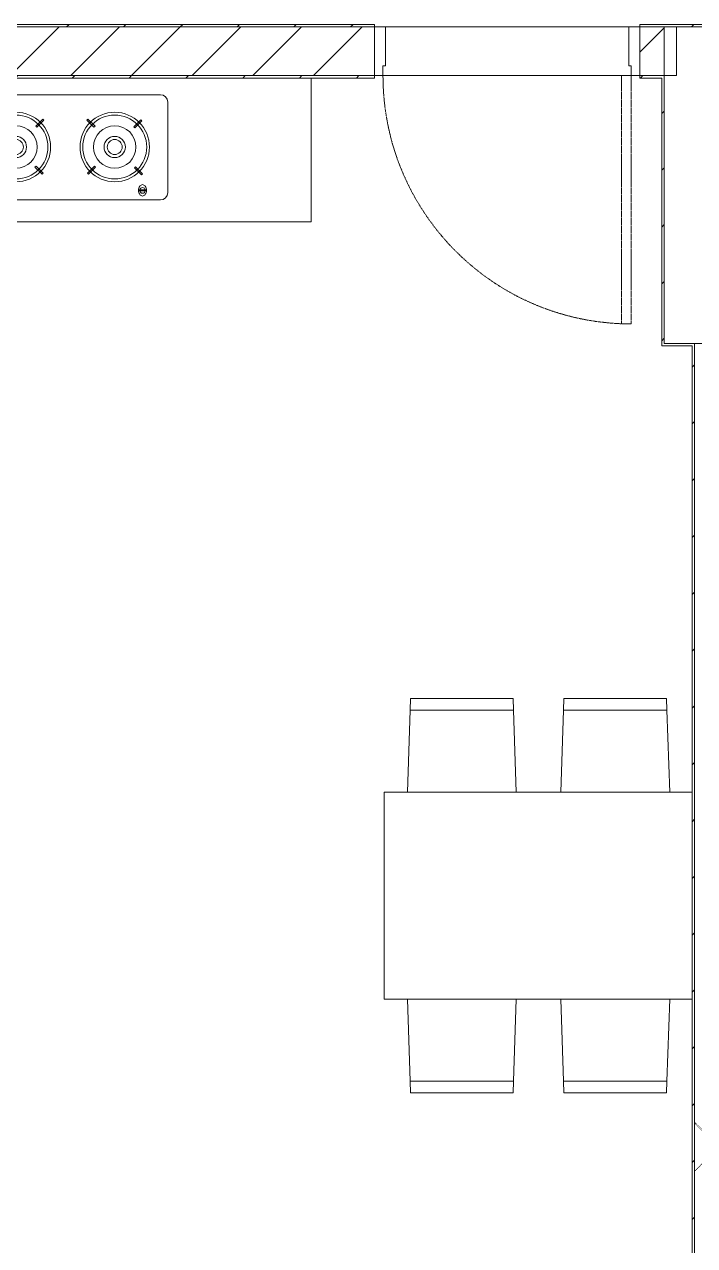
# Model space of a CAD drawing. Header units: millimetres. Extents: x 5357 to 201988, y -16345 to 109895.
# Drawn here: x 88900 to 91653, y 28532 to 33547 of the extents above; entities that cross this region are included whole.
import ezdxf

# ---------------------------------------------------------------- set-up
doc = ezdxf.new("R2010")
doc.units = ezdxf.units.MM
for name, pattern in [('Dash', [6, 3, -3]), ('Dash - Tight', [4.5, 3, -1.5]), ('Grid Line', [22.225, 12.7, -3.175, 3.175, -3.175])]:
    doc.linetypes.add(name, pattern=pattern)
for name, color, linetype, lineweight in [('0-1', 7, 'Continuous', 5), ('A-DETL-GENF-3', 92, 'Dash - Tight', 9), ('A-DOOR', 31, 'Continuous', 9), ('A-DOOR-FRAM', 31, 'Continuous', 9), ('A-FLOR', 192, 'Continuous', 9), ('A-FLOR-1', 10, 'Continuous', 9), ('A-FLOR-2', 53, 'Continuous', 9), ('A-WALL', 113, 'Continuous', 9), ('A-WALL-4', 113, 'Continuous', 18), ('A-WALL-PATT-2', 53, 'Continuous', 9), ('A-WALL-PATT-3', 111, 'Continuous', 9), ('I-FURN', 30, 'Continuous', 9), ('I-FURN-1', 53, 'Continuous', 9), ('I-WALL-1', 9, 'Continuous', 18), ('I-WALL-3', 2, 'Continuous', 18), ('S-COLS-2', 9, 'Continuous', 18), ('S-COLS-6', 52, 'Dash', 9), ('S-COLS-HDLN', 52, 'Dash', 9), ('S-GRID-1', 1, 'Grid Line', 9)]:
    doc.layers.add(name, color=color, linetype=linetype, lineweight=lineweight)
pattern_1 = [(45, (0, 0), (-116.67262, 116.67262), [])]

# ---------------------------------------------------------------- blocks, each defined once
blk = doc.blocks.new('NCV_TKTC_KET CAU_rvt-1-TKCS_MB SÂN ĐƯỜNG NỘI BỘ')
at = {"layer": 'A-FLOR-1'}
for p, q in [((90087.6, 33536.9), (90337.6, 33536.9)), ((90337.6, 33536.9), (90087.6, 33536.9)), ((90382.6, 33536.9), (91382.6, 33536.9)), ((91382.6, 33536.9), (90382.6, 33536.9)), ((91382.6, 33536.9), (91427.6, 33536.9)), ((91427.6, 33536.9), (91382.6, 33536.9))]:
    blk.add_line(p, q, dxfattribs=at)
at = {"layer": 'S-COLS-2'}
for p, q in [((91977.6, 33536.9), (91527.6, 33536.9)), ((91527.6, 33536.9), (91527.6, 32236.9)), ((91527.6, 32236.9), (91977.6, 32236.9))]:
    blk.add_line(p, q, dxfattribs=at)
blk = doc.blocks.new('RES_BAN AN 1 - RES_BAN AN 1-V72-TKCS_MB SÂN ĐƯỜNG NỘI BỘ')
at = {"layer": 'I-FURN-1'}
for p, q in [((-425, 1275), (425, 1275)), ((-425, 10), (-425, 1275)), ((425, 1275), (425, 10)), ((-761.9, 1168.8), (-809.6, 1167.2)), ((-809.6, 1167.2), (-809.6, 745.3)), ((-425, 1180), (-761.9, 1168.8)), ((-761.9, 1168.8), (-761.9, 743.8)), ((-761.9, 743.8), (-761.9, 1168.8)), ((-425, 732.5), (-425, 1180)), ((425, 1180), (761.9, 1168.8)), ((425, 732.5), (425, 1180)), ((761.9, 1168.8), (761.9, 743.8)), ((761.9, 1168.8), (761.9, 743.8)), ((809.6, 1167.2), (761.9, 1168.8)), ((809.6, 745.3), (809.6, 1167.2)), ((-809.6, 745.3), (-761.9, 743.8)), ((-761.9, 743.8), (-425, 732.5)), ((761.9, 743.8), (425, 732.5)), ((761.9, 743.8), (809.6, 745.3)), ((-809.6, 536.9), (-761.9, 538.5)), ((-809.6, 115.1), (-809.6, 536.9)), ((-425, 549.7), (-761.9, 538.5)), ((-761.9, 538.5), (-761.9, 113.5)), ((-761.9, 538.5), (-761.9, 113.5)), ((-425, 102.3), (-425, 549.7)), ((425, 549.7), (761.9, 538.5)), ((425, 102.3), (425, 549.7)), ((761.9, 538.5), (761.9, 113.5)), ((761.9, 538.5), (809.6, 536.9)), ((761.9, 113.5), (761.9, 538.5)), ((809.6, 536.9), (809.6, 115.1)), ((-761.9, 113.5), (-809.6, 115.1)), ((-761.9, 113.5), (-425, 102.3)), ((761.9, 113.5), (425, 102.3)), ((809.6, 115.1), (761.9, 113.5))]:
    blk.add_line(p, q, dxfattribs=at)
blk = doc.blocks.new('HE BEP B_ - HE BEP B_-440115-TKCS_MB SÂN ĐƯỜNG NỘI BỘ')
at = {"layer": 'I-FURN'}
for p, q in [((599.3, 521.3), (1380.9, 521.3)), ((569.3, 491.3), (569.3, 119.3)), ((1410.9, 491.3), (1410.9, 119.3)), ((679.8, 418.4), (675.4, 414)), ((675.4, 414), (704.6, 384.9)), ((709, 389.3), (679.8, 418.4)), ((897.4, 421.2), (868.3, 392)), ((872.7, 387.6), (901.8, 416.8)), ((901.8, 416.8), (897.4, 421.2)), ((1078.5, 416.8), (1082.9, 421.2)), ((1107.6, 387.6), (1078.5, 416.8)), ((1082.9, 421.2), (1112, 392)), ((1271.3, 389.3), (1300.4, 418.4)), ((1304.8, 414), (1275.7, 384.9)), ((1300.4, 418.4), (1304.8, 414)), ((704.6, 384.9), (709, 389.3)), ((868.3, 392), (872.7, 387.6)), ((1112, 392), (1107.6, 387.6)), ((1275.7, 384.9), (1271.3, 389.3)), ((672.7, 196.4), (701.8, 225.6)), ((706.2, 221.2), (677.1, 192.1)), ((701.8, 225.6), (706.2, 221.2)), ((865.5, 223.9), (869.9, 228.3)), ((894.6, 194.8), (865.5, 223.9)), ((869.9, 228.3), (899, 199.2)), ((1110.3, 228.3), (1081.2, 199.2)), ((1085.6, 194.8), (1114.7, 223.9)), ((1114.7, 223.9), (1110.3, 228.3)), ((1278.4, 225.6), (1274, 221.2)), ((1274, 221.2), (1303.2, 192.1)), ((1307.6, 196.4), (1278.4, 225.6)), ((677.1, 192.1), (672.7, 196.4)), ((899, 199.2), (894.6, 194.8)), ((1081.2, 199.2), (1085.6, 194.8)), ((1303.2, 192.1), (1307.6, 196.4)), ((656.9, 130.4), (656.9, 126.5)), ((689.4, 130.4), (656.9, 130.4)), ((656.9, 126.5), (689.4, 126.5)), ((689.4, 126.5), (689.4, 130.4)), ((1290.8, 126.5), (1290.8, 130.4)), ((1290.8, 130.4), (1323.3, 130.4)), ((1323.3, 126.5), (1290.8, 126.5)), ((1323.3, 130.4), (1323.3, 126.5)), ((599.3, 89.3), (1380.9, 89.3))]:
    blk.add_line(p, q, dxfattribs=at)
for centre, radius in [((787.2, 306.6), 142.6), ((787.2, 306.6), 131.3), ((1193, 306.6), 142.6), ((1193, 306.6), 131.3), ((787.2, 306.6), 87.2), ((1193, 306.6), 87.2), ((787.2, 306.6), 43.6), ((787.2, 306.6), 30.9), ((1193, 306.6), 43.6), ((1193, 306.6), 30.9)]:
    blk.add_circle(centre, radius, dxfattribs=at)
for centre, radius, start, end in [((599.3, 491.3), 30, 90, 180), ((1380.9, 491.3), 30, 0, 90), ((676.6, 135), 18.1, 120.7976, 145.204), ((673.2, 140.7), 11.5, 90, 120.7976), ((673.2, 140.7), 11.5, 59.2024, 90), ((669.8, 135), 18.1, 34.796, 59.2024), ((1310.5, 135), 18.1, 120.7976, 145.204), ((1307.1, 140.7), 11.5, 90, 120.7976), ((1307.1, 140.7), 11.5, 59.2024, 90), ((1303.7, 135), 18.1, 34.796, 59.2024), ((599.3, 119.3), 30, 180, 270), ((690.4, 128.8), 33.5, 163.9419, 180), ((690.4, 128.8), 33.5, 180, 196.0581), ((681.9, 131.3), 24.7, 145.204, 163.9419), ((681.9, 126.4), 24.7, 196.0581, 214.796), ((673.1, 128.4), 11.6, 9.9102, 170.0898), ((673.1, 128.4), 11.6, 189.7177, 350.2823), ((676.6, 122.6), 18.1, 214.796, 239.2024), ((673.2, 116.9), 11.5, 239.2024, 270), ((673.2, 116.9), 11.5, 270, 300.7976), ((669.8, 122.6), 18.1, 300.7976, 325.204), ((664.4, 131.3), 24.7, 16.0581, 34.796), ((664.4, 126.4), 24.7, 325.204, 343.9419), ((655.9, 128.8), 33.5, 0, 16.0581), ((655.9, 128.8), 33.5, 343.9419, 0), ((1324.3, 128.8), 33.5, 163.9419, 180), ((1324.3, 128.8), 33.5, 180, 196.0581), ((1315.8, 131.3), 24.7, 145.204, 163.9419), ((1315.8, 126.4), 24.7, 196.0581, 214.796), ((1310.5, 122.6), 18.1, 214.796, 239.2024), ((1307.2, 128.4), 11.6, 9.9102, 170.0898), ((1307.2, 128.4), 11.6, 189.7177, 350.2823), ((1307.1, 116.9), 11.5, 239.2024, 270), ((1307.1, 116.9), 11.5, 270, 300.7976), ((1303.7, 122.6), 18.1, 300.7976, 325.204), ((1298.3, 131.3), 24.7, 16.0581, 34.796), ((1298.3, 126.4), 24.7, 325.204, 343.9419), ((1289.8, 128.8), 33.5, 0, 16.0581), ((1289.8, 128.8), 33.5, 343.9419, 0), ((1380.9, 119.3), 30, 270, 0)]:
    blk.add_arc(centre, radius, start, end, dxfattribs=at)
at = {"layer": 'I-FURN-1'}
for p, q in [((2000, 590), (2000, 0)), ((2000, 0), (2000, 590)), ((2000, 0), (0, 0)), ((0, 0), (2000, 0)), ((0, 0), (0, -1600)), ((0, 0), (0, -1600)), ((-495.6, -337.9), (-495.6, -1182.5)), ((-121.9, -320.4), (-478.1, -320.4)), ((-388, -347.1), (-183.5, -347.1)), ((-382.2, -347.1), (-382.2, -827.2)), ((-354.2, -347.1), (-354.2, -827.2)), ((-326.2, -347.1), (-326.2, -827.2)), ((-298.2, -347.1), (-298.2, -827.2)), ((-270.2, -347.1), (-270.2, -827.2)), ((-242.2, -347.1), (-242.2, -827.2)), ((-214.2, -347.1), (-214.2, -827.2)), ((-186.2, -347.1), (-186.2, -827.2)), ((-104.4, -1182.5), (-104.4, -337.9)), ((-441.3, -773.8), (-441.3, -400.4)), ((-410.2, -351.9), (-410.2, -822.3)), ((-158.2, -353.5), (-158.2, -820.8)), ((-130.2, -400.4), (-130.2, -773.8)), ((-183.5, -827.2), (-388, -827.2)), ((-371.1, -881.2), (-184.4, -881.2)), ((-424.5, -1120), (-424.5, -934.5)), ((-131.1, -934.5), (-131.1, -1120)), ((-314.6, -1078.3), (-419.7, -999.4)), ((-453.5, -1016.6), (-446.4, -1004.2)), ((-444.4, -1042.1), (-323.5, -1093.7)), ((-323.5, -1093.7), (-314.6, -1078.3)), ((-478.1, -1200), (-121.9, -1200)), ((-184.4, -1173.3), (-371.1, -1173.3)), ((0, -1600), (-600, -1600)), ((0, -1600), (-600, -1600))]:
    blk.add_line(p, q, dxfattribs=at)
for centre, radius in [((-451.1, -961.5), 17.8), ((-451.1, -1068.2), 17.8), ((-317.8, -1028.4), 22.2)]:
    blk.add_circle(centre, radius, dxfattribs=at)
for centre, radius, start, end in [((-478.1, -337.9), 17.5, 90, 180), ((-388, -400.4), 53.3, 90, 180), ((-183.5, -400.4), 53.3, 0, 90), ((-121.9, -337.9), 17.5, 360, 90), ((-388, -773.8), 53.3, 180, 270), ((-183.5, -773.8), 53.3, 270, 0), ((-371.1, -934.5), 53.3, 90, 180), ((-184.4, -934.5), 53.3, 0, 90), ((-431, -1013.1), 17.8, 50.5382, 150.0479), ((-438.1, -1025.5), 17.8, 150.0479, 249.4621), ((-371.1, -1120), 53.3, 180, 270), ((-184.4, -1120), 53.3, 270, 0), ((-478.1, -1182.5), 17.5, 180, 270), ((-121.9, -1182.5), 17.5, 270, 360)]:
    blk.add_arc(centre, radius, start, end, dxfattribs=at)
blk = doc.blocks.new('NCV_TKTC_TANG 1_rvt-1-TKCS_MB SÂN ĐƯỜNG NỘI BỘ')
at = {"layer": 'A-WALL-PATT-2'}
h = blk.add_hatch(dxfattribs=at)
h.set_pattern_fill('FP_2', color=256, style=0, pattern_type=2)
h.set_pattern_definition(pattern_1)
h.paths.add_polyline_path([(91517.6, 33326.9), (91527.6, 33326.9), (91527.6, 33336.9), (91427.6, 33336.9), (91427.6, 33326.9), (91436.3, 33326.9)])
h.paths.add_polyline_path([(87487.6, 33326.9), (90337.6, 33326.9), (90337.6, 33336.9), (87477.6, 33336.9), (87477.6, 33326.9)])
h = blk.add_hatch(dxfattribs=at)
h.set_pattern_fill('FP_2', color=256, style=0, pattern_type=2)
h.set_pattern_definition(pattern_1)
h.paths.add_polyline_path([(91527.2, 32236.5), (91527.6, 32236.9), (91527.6, 33326.9), (91517.6, 33326.9), (91517.6, 32236.5), (91526.1, 32236.5)])
h = blk.add_hatch(dxfattribs=at)
h.set_pattern_fill('FP_2', color=256, style=0, pattern_type=2)
h.set_pattern_definition(pattern_1)
h.paths.add_polyline_path([(91652.6, 25546.9), (91652.1, 32236.5), (91642.6, 32236.5), (91642.6, 25546.9), (91645.4, 25546.9)])
at = {"layer": 'A-FLOR-1'}
for p, q in [((90382.6, 33536.9), (91382.6, 33536.9)), ((91382.6, 33536.9), (91427.6, 33536.9)), ((91392.6, 33336.9), (90372.6, 33336.9)), ((91427.6, 33336.9), (91392.6, 33336.9))]:
    blk.add_line(p, q, dxfattribs=at)
at = {"layer": 'A-FLOR-2'}
for p, q in [((91382.6, 33536.9), (90382.6, 33536.9)), ((90372.6, 33336.9), (91392.6, 33336.9))]:
    blk.add_line(p, q, dxfattribs=at)
at = {"layer": 'I-WALL-1'}
for p, q in [((90337.6, 33336.9), (87477.6, 33336.9)), ((87487.6, 33326.9), (90337.6, 33326.9)), ((90337.6, 33326.9), (90337.6, 33336.9)), ((91527.6, 33336.9), (91427.6, 33336.9)), ((91427.6, 33336.9), (91427.6, 33326.9)), ((91427.6, 33326.9), (91517.6, 33326.9)), ((91517.6, 33326.9), (91517.6, 32236.5)), ((91527.6, 33326.9), (91527.6, 33336.9)), ((91527.6, 32236.5), (91527.6, 33326.9)), ((91517.6, 32236.5), (91517.6, 32226.5)), ((91517.6, 32226.5), (91642.6, 32226.5)), ((91642.6, 32236.5), (91527.6, 32236.5)), ((91652.6, 32236.5), (91642.6, 32236.5)), ((91642.6, 32226.5), (91642.6, 25546.9)), ((91652.6, 25546.9), (91652.6, 32236.5))]:
    blk.add_line(p, q, dxfattribs=at)
at = {"layer": 'I-FURN-1'}
blk.add_blockref('HE BEP B_ - HE BEP B_-440115-TKCS_MB SÂN ĐƯỜNG NỘI BỘ', (88077.6, 32736.9), dxfattribs=at)
at = {"layer": 'I-FURN-1', "rotation": 90.00000000000031}
blk.add_blockref('RES_BAN AN 1 - RES_BAN AN 1-V72-TKCS_MB SÂN ĐƯỜNG NỘI BỘ', (91652.6, 29968.6), dxfattribs=at)
blk = doc.blocks.new('FD_05 - FD_05-1000x2200mm-835433-TKCS_MB SÂN ĐƯỜNG NỘI BỘ')
at = {"layer": 'A-DETL-GENF-3'}
for p, q in [((510, -100), (470, -100)), ((470, -100), (470, -1120)), ((510, -1120), (510, -100)), ((470, -1120), (510, -1120))]:
    blk.add_line(p, q, dxfattribs=at)
blk.add_arc((510, -100), 1020, 180, 267.7525, dxfattribs=at)
at = {"layer": 'A-DOOR-FRAM'}
for p, q in [((-545, 100), (-500, 100)), ((-545, -100), (-545, 100)), ((-500, 100), (-500, -60)), ((500, 100), (545, 100)), ((500, -60), (500, 100)), ((545, 100), (545, -100)), ((-510, -100), (-545, -100)), ((-500, -60), (-510, -60)), ((-510, -60), (-510, -100)), ((510, -60), (500, -60)), ((510, -100), (510, -60)), ((545, -100), (510, -100))]:
    blk.add_line(p, q, dxfattribs=at)
blk = doc.blocks.new('G1_SOF - BO TRU - 200x200-3050151-TKCS_MB SÂN ĐƯỜNG NỘI BỘ')
at = {"layer": 'S-COLS-HDLN'}
for p, q in [((-100, 100), (100, -100)), ((100, 100), (-100, -100))]:
    blk.add_line(p, q, dxfattribs=at)

msp = doc.modelspace()

# ---------------------------------------------------------------- hatches: boundary and pattern name
at = {"layer": 'A-WALL-PATT-3'}
h = msp.add_hatch(dxfattribs=at)
h.set_pattern_fill('FP_2', color=256, style=0, pattern_type=2)
h.set_pattern_definition(pattern_1)
h.paths.add_polyline_path([(95534.5, 33536.9), (100277.6, 33536.9), (100277.6, 33546.9), (93167.6, 33546.9), (93167.6, 33536.9), (95052.6, 33536.9)])
h.paths.add_polyline_path([(85851.1, 33536.9), (90337.6, 33536.9), (90337.6, 33546.9), (85247.6, 33546.9), (85247.6, 33536.9), (85777.6, 33536.9)])
h.paths.add_polyline_path([(104007.6, 33536.9), (104202.6, 33536.9), (104202.1, 33546.9), (101367.6, 33546.9), (101367.6, 33536.9), (103502.1, 33536.9)])
h.paths.add_polyline_path([(84035.4, 33536.9), (84257.6, 33536.9), (84257.6, 33546.9), (83317.6, 33546.9), (83317.6, 33536.9), (83777.6, 33536.9)])
h.paths.add_polyline_path([(92077.6, 33536.9), (92075.4, 33546.9), (91427.6, 33546.9), (91427.6, 33536.9), (91977.6, 33536.9)])
h = msp.add_hatch(dxfattribs=at)
h.set_pattern_fill('FP_1', color=256, style=0, pattern_type=2)
h.set_pattern_definition([(45, (0, 0), (-124.4508, 124.4508), [])])
h.paths.add_polyline_path([(86554.5, 33336.9), (86652.3, 33336.9), (86652.3, 33536.9), (85247.6, 33536.9), (85247.6, 33336.9), (86456.3, 33336.9)])
h.paths.add_polyline_path([(87234.5, 33336.9), (90337.6, 33336.9), (90337.6, 33536.9), (86852.3, 33536.9), (86852.3, 33336.9), (86956.5, 33336.9)])
h.paths.add_polyline_path([(91427.6, 33336.9), (91527.6, 33336.9), (91527.6, 33536.9), (91427.6, 33536.9), (91427.6, 33376.9)])
h.paths.add_polyline_path([(83797.6, 33336.9), (84257.6, 33336.9), (84257.6, 33536.9), (83777.6, 33536.9), (83777.6, 33336.9)])

# ---------------------------------------------------------------- linework, layer by layer
at = {"layer": 'A-FLOR'}
msp.add_line((91427.6, 33536.9), (90382.6, 33536.9), dxfattribs=at)
at = {"layer": 'A-WALL'}
for p, q in [((90337.6, 33536.9), (86852.3, 33536.9)), ((86852.3, 33536.9), (90337.6, 33536.9)), ((90382.6, 33536.9), (91382.6, 33536.9)), ((91577.6, 33536.9), (91427.6, 33536.9)), ((91427.6, 33536.9), (91577.6, 33536.9)), ((91392.6, 33336.9), (90372.6, 33336.9))]:
    msp.add_line(p, q, dxfattribs=at)
at = {"layer": 'A-WALL-4'}
for p, q in [((91577.6, 33336.9), (91577.6, 33536.9)), ((86852.3, 33336.9), (90337.6, 33336.9)), ((91427.6, 33336.9), (91577.6, 33336.9))]:
    msp.add_line(p, q, dxfattribs=at)
at = {"layer": 'I-WALL-3'}
for p, q in [((90337.6, 33546.9), (85247.6, 33546.9)), ((90337.6, 33536.9), (90337.6, 33546.9)), ((92077.6, 33546.9), (91427.6, 33546.9)), ((91427.6, 33546.9), (91427.6, 33536.9)), ((91577.6, 33536.9), (91927.6, 33536.9))]:
    msp.add_line(p, q, dxfattribs=at)
at = {"layer": 'S-GRID-1'}
msp.add_line((131551.8, 33536.9), (29351.8, 33536.9), dxfattribs=at)

# ---------------------------------------------------------------- block references
at = {"layer": '0-1'}
for name in ['NCV_TKTC_KET CAU_rvt-1-TKCS_MB SÂN ĐƯỜNG NỘI BỘ', 'NCV_TKTC_TANG 1_rvt-1-TKCS_MB SÂN ĐƯỜNG NỘI BỘ']:
    msp.add_blockref(name, (0, 0), dxfattribs=at)
at = {"layer": 'A-DOOR'}
msp.add_blockref('FD_05 - FD_05-1000x2200mm-835433-TKCS_MB SÂN ĐƯỜNG NỘI BỘ', (90882.6, 33436.9), dxfattribs=at)
at = {"layer": 'S-COLS-6'}
msp.add_blockref('G1_SOF - BO TRU - 200x200-3050151-TKCS_MB SÂN ĐƯỜNG NỘI BỘ', (91752.6, 28936.9), dxfattribs=at)

doc.saveas('drawing.dxf')
